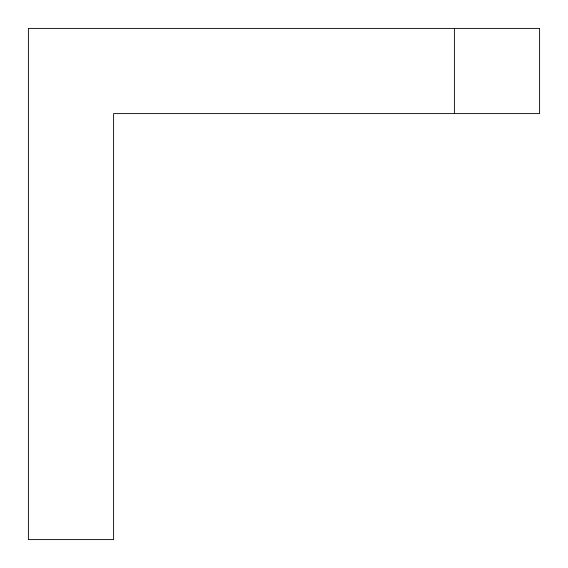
<?xml version="1.0" encoding="UTF-8"?>
<svg xmlns="http://www.w3.org/2000/svg" width="568" height="568" viewBox="0 0 568 568"><rect width="100%" height="100%" fill="white"/><g stroke="black" fill="none" stroke-linecap="round" stroke-linejoin="round"><path stroke-width="0.85" d="M454.4 28.4L454.4 113.6M539.6 28.4L28.4 28.4L28.4 539.6L113.6 539.6L113.6 113.6L539.6 113.6L539.6 28.4"/></g></svg>
